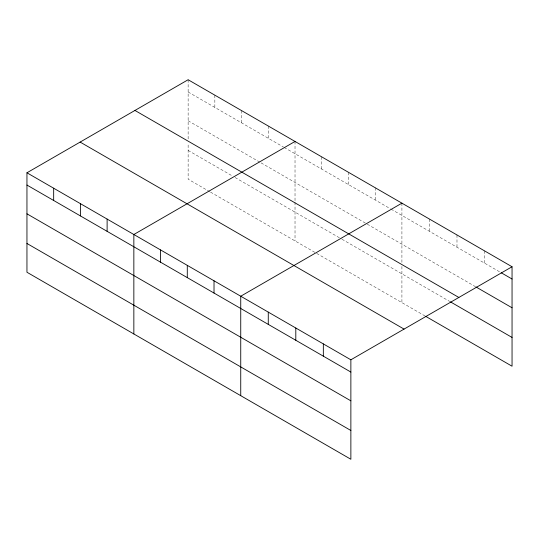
<?xml version="1.0" encoding="UTF-8"?>
<svg xmlns="http://www.w3.org/2000/svg" width="539" height="539" viewBox="0 0 539 539"><rect width="100%" height="100%" fill="white"/><g stroke="black" fill="none" stroke-linecap="round" stroke-linejoin="round"><path stroke-width="0.4" stroke-dasharray="2.69 2.02" d="M188.131 91.994L283.467 147.039M284.188 147.457L390.364 208.755M391.085 209.172L500.455 272.316M188.131 120.77L260.357 162.468M261.078 162.886L366.527 223.766M367.248 224.184L475.095 286.452M188.131 150.421L232.188 175.855M235.078 177.526L341.248 238.824M341.969 239.235L449.735 301.456M209.799 191.702L188.131 179.197L188.131 143.01M210.52 192.12L315.969 253M316.689 253.418L425.103 316.009M484.514 250.857L484.514 263.113M456.984 234.957L456.984 247.219M429.448 219.063L429.448 231.319M401.919 203.163L401.919 263.14M401.919 266.434L401.919 302.622M375.191 187.734L375.191 199.996M348.47 172.305L348.47 184.567M321.749 156.883L321.749 169.138M295.022 141.454L295.022 201.424M295.022 202.253L295.022 240.906M268.301 126.025L268.301 138.28M241.573 110.596L241.573 122.852M214.852 95.167L214.852 107.423M188.131 79.738L188.131 139.716"/><path stroke-width="0.81" d="M350.869 400.841L350.869 359.803L26.95 172.79L26.95 272.249L350.869 459.262L350.869 400.841L26.95 213.828M425.83 316.427L512.05 366.21L512.05 266.751L188.131 79.738L26.95 172.79M295.022 141.454L133.847 234.505L133.847 333.964M401.919 203.163L240.738 296.221L240.738 395.68M350.869 359.803L512.05 266.751M501.182 272.734L512.05 279.013M475.822 286.869L512.05 307.782M134.939 110.441L458.864 297.461M450.463 301.874L512.05 337.434M80.136 142.08L404.061 329.1M26.95 185.052L350.869 372.065M26.95 243.473L350.869 430.486M323.339 343.909L323.339 356.171M295.803 328.015L295.803 340.271M268.274 312.115L268.274 324.377M214.017 280.792L214.017 293.054M187.289 265.363L187.289 277.625M160.568 249.934L160.568 262.197M107.12 219.077L107.12 231.339M80.399 203.648L80.399 215.91M53.671 188.219L53.671 200.481"/></g></svg>
